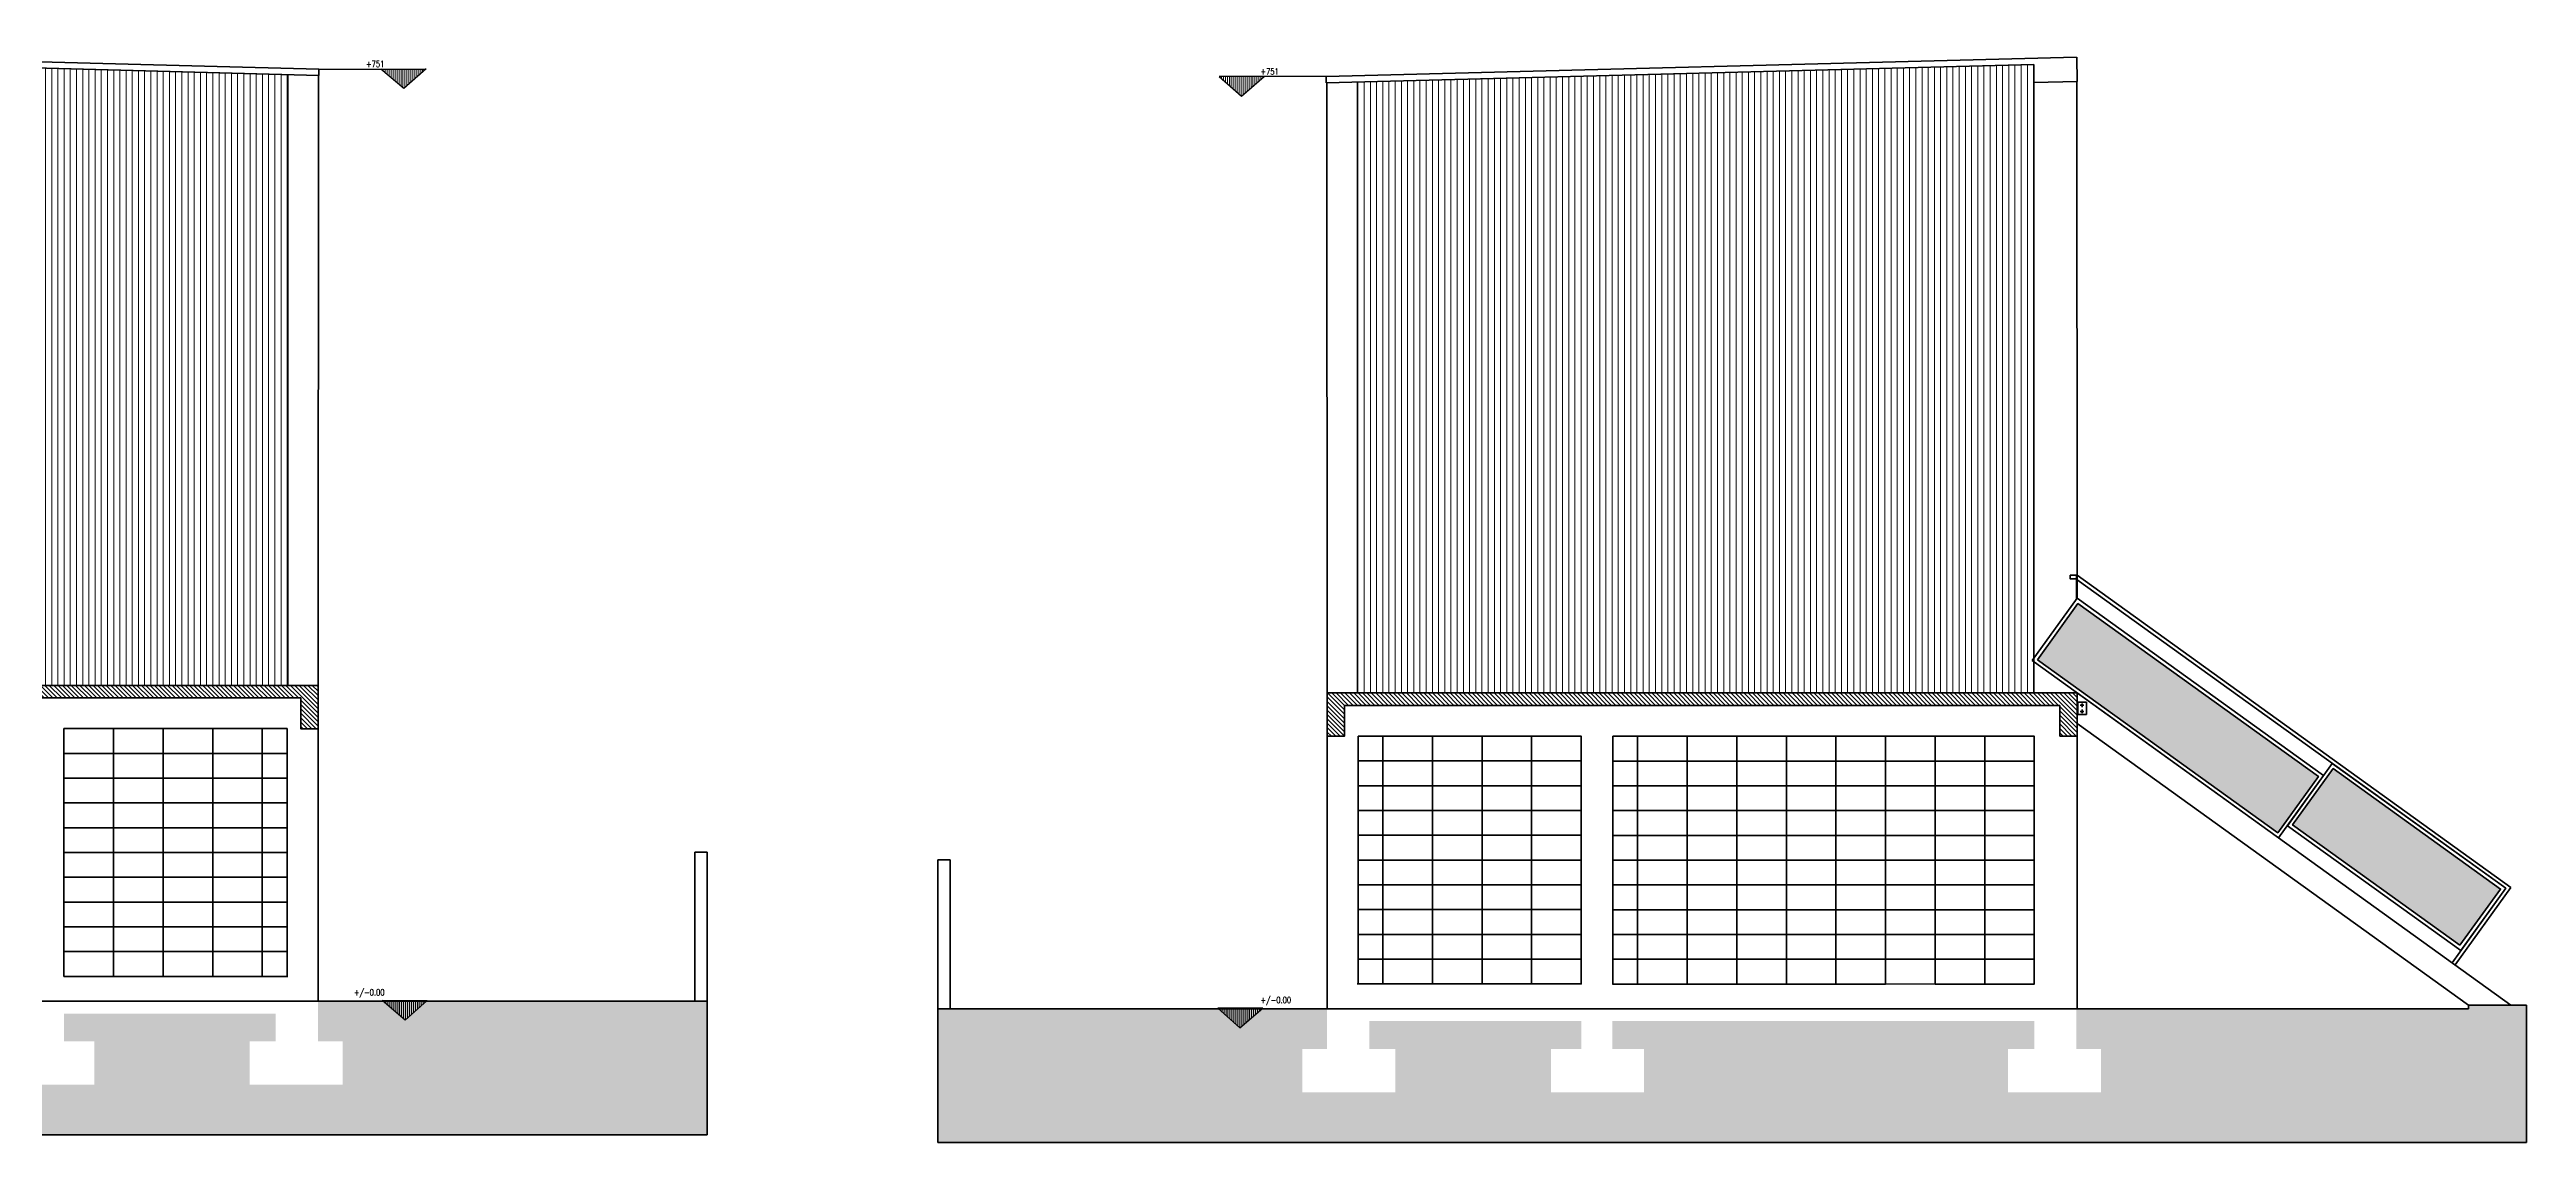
# Model space of a CAD drawing. Header units: metres. Extents: x -63 to 10476, y -9 to 13.
# Drawn here: x -21.97 to -1.99, y -8.91 to -0.09 of the extents above; entities that cross this region are included whole.
import ezdxf

# ---------------------------------------------------------------- set-up
doc = ezdxf.new("R2010")
doc.units = ezdxf.units.M
doc.header["$LTSCALE"] = 5
doc.header["$MEASUREMENT"] = 0
for name, color, linetype, lineweight in [('A-ELEV-MBE1', 7, 'Continuous', 35), ('A-ELEV-PATT', 255, 'Continuous', 18), ('A-SECT-MCUT', 7, 'Continuous', 35), ('A-SECT-PATT', 8, 'Continuous', 18)]:
    doc.layers.add(name, color=color, linetype=linetype, lineweight=lineweight)
doc.layers.add('quote', color=3, linetype='Continuous')
doc.styles.add('E-ROMANS', font='romans.shx', dxfattribs={"width": 0.8})

msp = doc.modelspace()

# ---------------------------------------------------------------- hatches: boundary and pattern name
at = {"layer": 'A-ELEV-PATT'}
h = msp.add_hatch(dxfattribs=at)
h.set_pattern_fill('ANSI31', color=256, scale=0.005, angle=225, style=0)
h.set_pattern_definition([(270, (183.997389, -132.072616), (0.015875, -4e-17), [])])
h.paths.add_polyline_path([(-18.934, -0.249), (-19.118, -0.408), (-19.302, -0.249)])
h = msp.add_hatch(dxfattribs=at)
h.set_pattern_fill('ANSI31', color=256, scale=0.005, angle=225, style=0)
h.set_pattern_definition([(270, (192.124461, -132.133747), (0.015875, -4e-17), [])])
h.paths.add_polyline_path([(-12.543, -0.31), (-12.359, -0.469), (-12.175, -0.31)])
h = msp.add_hatch(dxfattribs=at)
h.set_pattern_fill('ANSI31', color=256, scale=0.005, angle=225, style=0)
h.set_pattern_definition([(270, (183.986437, -139.591017), (0.015875, -4e-17), [])])
h.paths.add_polyline_path([(-18.923, -7.767), (-19.107, -7.926), (-19.291, -7.767)])
h = msp.add_hatch(dxfattribs=at)
h.set_pattern_fill('ANSI31', color=256, scale=0.005, angle=225, style=0)
h.set_pattern_definition([(270, (192.11351, -139.652148), (0.015875, -4e-17), [])])
h.paths.add_polyline_path([(-12.554, -7.829), (-12.37, -7.987), (-12.186, -7.829)])
at = {"layer": 'A-SECT-PATT'}
h = msp.add_hatch(dxfattribs=at)
h.set_pattern_fill('ANSI31', color=256, scale=0.4, angle=315, style=0)
h.set_pattern_definition([(270, (61.292926, -81.840805), (0.05, -7e-17), [])])
h.paths.add_polyline_path([(-25.508, -0.151), (-20.052, -0.293), (-20.052, -5.224), (-22.091, -5.224), (-22.891, -5.224), (-24.518, -5.224), (-24.518, -3.024), (-25.496, -3.024)])
h = msp.add_hatch(dxfattribs=at)
h.set_pattern_fill('ANSI31', color=256, scale=0.4, angle=135, style=0)
h.set_pattern_definition([(90, (-92.768977, 64.07516), (-0.05, 6e-17), [])])
h.paths.add_polyline_path([(-5.968, -0.212), (-11.424, -0.354), (-11.424, -5.285), (-9.385, -5.285), (-8.585, -5.285), (-5.968, -5.285), (-5.968, -5.033), (-5.98, -5.024), (-5.968, -5.007)])
h = msp.add_hatch(dxfattribs=at)
h.set_pattern_fill('DOTS', color=256, scale=0.4, angle=362.9169, style=0)
h.set_pattern_definition([(2.91694, (-19.610364, 13.9385), (0.011211598, 0.025603712), [0, -0.025])])
h.paths.add_polyline_path([(-3.879, -6.35), (-2.529, -7.322), (-2.202, -6.868), (-3.552, -5.896)])
h.paths.add_polyline_path([(-5.938, -5.017), (-3.999, -6.414), (-3.671, -5.959), (-5.611, -4.563)])
h = msp.add_hatch(dxfattribs=at)
h.set_pattern_fill('ANSI31', color=256, scale=0.2, angle=270, style=0)
h.set_pattern_definition([(315, (-11.865687, -31.704144), (0.01767767, 0.01767767), [])])
h.paths.add_polyline_path([(-19.948, -5.224), (-19.948, -5.224), (-19.808, -5.224), (-19.808, -5.574), (-19.948, -5.574), (-19.948, -5.324), (-25.718, -5.324), (-25.718, -5.573), (-25.858, -5.573), (-25.858, -5.224), (-25.718, -5.224)])
h = msp.add_hatch(dxfattribs=at)
h.set_pattern_fill('ANSI31', color=256, scale=0.2, angle=90, style=0)
h.set_pattern_definition([(135, (-19.610364, 13.9385), (-0.01767767, -0.01767767), [])])
h.paths.add_polyline_path([(-11.528, -5.285), (-11.528, -5.285), (-11.668, -5.285), (-11.668, -5.635), (-11.528, -5.635), (-11.528, -5.385), (-5.758, -5.385), (-5.758, -5.634), (-5.618, -5.634), (-5.618, -5.285), (-5.758, -5.285)])
h = msp.add_hatch(dxfattribs=at)
h.set_pattern_fill('DOTS', color=256, angle=270, style=0)
h.set_pattern_definition([(180, (-16.667977, -21.320776), (-0.03125, -0.0625), [0, -0.0625])])
h.paths.add_polyline_path([(-25.303, -8.098), (-25.513, -8.098), (-25.513, -7.873), (-22.108, -7.873), (-22.108, -8.098), (-22.154, -8.098), (-22.363, -8.098), (-22.363, -8.448), (-21.613, -8.448), (-21.613, -8.098), (-21.812, -8.098), (-21.858, -8.098), (-21.858, -7.873), (-20.149, -7.873), (-20.149, -8.023), (-20.149, -8.098), (-20.359, -8.098), (-20.359, -8.448), (-19.609, -8.448), (-19.609, -8.098), (-19.808, -8.098), (-19.808, -7.948), (-19.808, -7.773), (-16.668, -7.773), (-16.668, -8.852), (-29.483, -8.852), (-29.483, -7.744), (-29.016, -7.744), (-29.016, -7.773), (-25.853, -7.773), (-25.853, -8.023), (-25.853, -8.098), (-26.053, -8.098), (-26.053, -8.448), (-25.303, -8.448)])
h = msp.add_hatch(dxfattribs=at)
h.set_pattern_fill('DOTS', color=256, angle=90, style=0)
h.set_pattern_definition([(360, (-14.808074, 3.55513), (0.03125, 0.0625), [0, -0.0625])])
h.paths.add_polyline_path([(-6.174, -8.159), (-5.963, -8.159), (-5.963, -7.934), (-9.368, -7.934), (-9.368, -8.159), (-9.322, -8.159), (-9.113, -8.159), (-9.113, -8.509), (-9.863, -8.509), (-9.863, -8.159), (-9.664, -8.159), (-9.618, -8.159), (-9.618, -7.934), (-11.327, -7.934), (-11.327, -8.084), (-11.327, -8.159), (-11.117, -8.159), (-11.117, -8.509), (-11.867, -8.509), (-11.867, -8.159), (-11.668, -8.159), (-11.668, -8.009), (-11.668, -7.834), (-14.808, -7.834), (-14.808, -8.913), (-1.993, -8.913), (-1.993, -7.805), (-2.46, -7.805), (-2.46, -7.834), (-5.623, -7.834), (-5.623, -8.084), (-5.623, -8.159), (-5.424, -8.159), (-5.424, -8.509), (-6.174, -8.509)])

# ---------------------------------------------------------------- linework, layer by layer
at = {"layer": 'A-ELEV-MBE1'}
for p, q in [((-19.801, -0.3), (-25.508, -0.151)), ((-5.616, -0.351), (-5.621, -0.153)), ((-20.052, -0.293), (-20.052, -5.224)), ((-19.805, -0.448), (-19.805, -0.299)), ((-19.801, -0.249), (-19.801, -0.3)), ((-11.675, -0.361), (-5.968, -0.212)), ((-11.675, -0.31), (-11.675, -0.361)), ((-11.671, -0.509), (-11.671, -0.36)), ((-11.424, -0.354), (-11.424, -5.285)), ((-5.968, -0.212), (-5.968, -0.359)), ((-5.616, -0.351), (-5.968, -0.359)), ((-5.623, -4.528), (-5.623, -4.335)), ((-5.618, -4.335), (-5.623, -4.335)), ((-5.618, -4.335), (-2.118, -6.854)), ((-5.618, -4.521), (-5.618, -4.335)), ((-5.618, -4.372), (-2.16, -6.861)), ((-5.618, -5.285), (-2.118, -7.805)), ((-5.618, -5.531), (-5.618, -5.285)), ((-5.543, -5.359), (-5.618, -5.359)), ((-5.613, -5.359), (-5.613, -5.459)), ((-5.563, -5.384), (-5.593, -5.384)), ((-5.578, -5.399), (-5.578, -5.369)), ((-5.543, -5.359), (-5.543, -5.459)), ((-19.893, -5.574), (-19.943, -5.574)), ((-19.808, -5.574), (-19.808, -7.773)), ((-5.543, -5.459), (-5.618, -5.459)), ((-5.618, -5.531), (-2.46, -7.805)), ((-5.563, -5.434), (-5.593, -5.434)), ((-5.578, -5.419), (-5.578, -5.449)), ((-11.668, -5.635), (-11.668, -7.834)), ((-11.583, -5.635), (-11.533, -5.635)), ((-5.618, -5.634), (-5.618, -7.834)), ((-16.768, -7.673), (-16.768, -6.571)), ((-16.768, -7.773), (-16.768, -6.571)), ((-16.768, -6.571), (-16.668, -6.571)), ((-16.768, -6.571), (-16.668, -6.571)), ((-16.668, -6.571), (-16.668, -7.673)), ((-16.668, -6.571), (-16.668, -7.773)), ((-14.808, -6.632), (-14.808, -7.734)), ((-14.808, -6.632), (-14.808, -7.834)), ((-14.708, -6.632), (-14.808, -6.632)), ((-14.708, -6.632), (-14.808, -6.632)), ((-14.708, -7.734), (-14.708, -6.632)), ((-14.708, -7.834), (-14.708, -6.632)), ((-2.16, -6.861), (-2.593, -7.463)), ((-2.118, -6.854), (-2.569, -7.48)), ((-20.051, -7.573), (-21.858, -7.573)), ((-19.808, -7.773), (-16.668, -7.773)), ((-16.668, -7.773), (-16.668, -8.852)), ((-11.425, -7.634), (-9.618, -7.634)), ((-9.368, -7.634), (-5.963, -7.635)), ((-11.668, -7.834), (-14.808, -7.834)), ((-14.808, -7.834), (-14.808, -8.913)), ((-2.46, -7.834), (-5.618, -7.834)), ((-2.46, -7.805), (-1.993, -7.805)), ((-2.46, -7.805), (-2.46, -7.834)), ((-1.993, -7.805), (-1.993, -8.913)), ((-1.993, -7.805), (-1.993, -8.913)), ((-29.483, -8.852), (-16.668, -8.852)), ((-1.993, -8.913), (-14.808, -8.913))]:
    msp.add_line(p, q, dxfattribs=at)
at = {"layer": 'A-ELEV-MBE1', "extrusion": (-4.44089e-16, 5.03198e-31, -1)}
for p, q in [((-8.585, -5.285), (-9.385, -5.285)), ((-8.61, -5.285), (-9.36, -5.285)), ((-8.61, -5.285), (-9.36, -5.285))]:
    msp.add_line(p, q, dxfattribs=at)
at = {"layer": 'A-ELEV-MBE1'}
for points in [[(-19.801, -0.249), (-25.853, -0.091), (-25.853, -0.091), (-25.853, -0.091), (-25.853, -0.091), (-25.853, -0.091), (-25.853, -0.091)], [(-11.675, -0.31), (-5.623, -0.153), (-5.623, -0.153), (-5.623, -0.153), (-5.623, -0.153), (-5.623, -0.153), (-5.623, -0.153)], [(-5.968, -5.285), (-5.968, -0.359)], [(-5.619, -0.351), (-5.618, -4.335)], [(-19.808, -5.224), (-19.808, -5.224), (-19.805, -0.448), (-19.805, -0.448)], [(-11.668, -5.285), (-11.668, -5.285), (-11.671, -0.509), (-11.671, -0.509)], [(-19.808, -7.773), (-25.858, -7.773)], [(-11.668, -7.834), (-5.618, -7.834)]]:
    msp.add_lwpolyline(points, dxfattribs=at)
for points in [[(-5.623, -4.365), (-5.623, -4.335), (-5.673, -4.335), (-5.673, -4.365)], [(-5.98, -5.024), (-5.618, -4.521), (-3.63, -5.952), (-3.992, -6.455)], [(-5.938, -5.017), (-5.611, -4.563), (-3.671, -5.959), (-3.999, -6.414)], [(-21.458, -5.573), (-21.858, -5.573), (-21.858, -5.773), (-21.458, -5.773)], [(-21.058, -5.573), (-21.458, -5.573), (-21.458, -5.773), (-21.058, -5.773)], [(-20.658, -5.573), (-21.058, -5.573), (-21.058, -5.773), (-20.658, -5.773)], [(-20.258, -5.573), (-20.658, -5.573), (-20.658, -5.773), (-20.258, -5.773)], [(-20.058, -5.573), (-20.258, -5.573), (-20.258, -5.773), (-20.058, -5.773)], [(-21.458, -5.773), (-21.858, -5.773), (-21.858, -5.973), (-21.458, -5.973)], [(-21.058, -5.773), (-21.458, -5.773), (-21.458, -5.973), (-21.058, -5.973)], [(-20.658, -5.773), (-21.058, -5.773), (-21.058, -5.973), (-20.658, -5.973)], [(-20.258, -5.773), (-20.658, -5.773), (-20.658, -5.973), (-20.258, -5.973)], [(-20.058, -5.773), (-20.258, -5.773), (-20.258, -5.973), (-20.058, -5.973)], [(-11.418, -5.634), (-11.218, -5.634), (-11.218, -5.834), (-11.418, -5.834)], [(-11.218, -5.634), (-10.818, -5.634), (-10.818, -5.834), (-11.218, -5.834)], [(-10.818, -5.634), (-10.418, -5.634), (-10.418, -5.834), (-10.818, -5.834)], [(-10.418, -5.634), (-10.018, -5.634), (-10.018, -5.834), (-10.418, -5.834)], [(-10.018, -5.634), (-9.618, -5.634), (-9.618, -5.834), (-10.018, -5.834)], [(-9.363, -5.635), (-9.163, -5.635), (-9.163, -5.835), (-9.363, -5.835)], [(-9.163, -5.635), (-8.763, -5.635), (-8.763, -5.835), (-9.163, -5.835)], [(-8.763, -5.635), (-8.363, -5.635), (-8.363, -5.835), (-8.763, -5.835)], [(-8.363, -5.635), (-7.963, -5.635), (-7.963, -5.835), (-8.363, -5.835)], [(-7.963, -5.635), (-7.563, -5.635), (-7.563, -5.835), (-7.963, -5.835)], [(-7.563, -5.635), (-7.163, -5.635), (-7.163, -5.835), (-7.563, -5.835)], [(-7.163, -5.635), (-6.763, -5.635), (-6.763, -5.835), (-7.163, -5.835)], [(-6.763, -5.635), (-6.363, -5.635), (-6.363, -5.835), (-6.763, -5.835)], [(-6.363, -5.635), (-5.963, -5.635), (-5.963, -5.835), (-6.363, -5.835)], [(-21.458, -5.973), (-21.858, -5.973), (-21.858, -6.173), (-21.458, -6.173)], [(-21.058, -5.973), (-21.458, -5.973), (-21.458, -6.173), (-21.058, -6.173)], [(-20.658, -5.973), (-21.058, -5.973), (-21.058, -6.173), (-20.658, -6.173)], [(-20.258, -5.973), (-20.658, -5.973), (-20.658, -6.173), (-20.258, -6.173)], [(-20.058, -5.973), (-20.258, -5.973), (-20.258, -6.173), (-20.058, -6.173)], [(-11.418, -5.834), (-11.218, -5.834), (-11.218, -6.034), (-11.418, -6.034)], [(-11.218, -5.834), (-10.818, -5.834), (-10.818, -6.034), (-11.218, -6.034)], [(-10.818, -5.834), (-10.418, -5.834), (-10.418, -6.034), (-10.818, -6.034)], [(-10.418, -5.834), (-10.018, -5.834), (-10.018, -6.034), (-10.418, -6.034)], [(-10.018, -5.834), (-9.618, -5.834), (-9.618, -6.034), (-10.018, -6.034)], [(-9.363, -5.835), (-9.163, -5.835), (-9.163, -6.035), (-9.363, -6.035)], [(-9.163, -5.835), (-8.763, -5.835), (-8.763, -6.035), (-9.163, -6.035)], [(-8.763, -5.835), (-8.363, -5.835), (-8.363, -6.035), (-8.763, -6.035)], [(-8.363, -5.835), (-7.963, -5.835), (-7.963, -6.035), (-8.363, -6.035)], [(-7.963, -5.835), (-7.563, -5.835), (-7.563, -6.035), (-7.963, -6.035)], [(-7.563, -5.835), (-7.163, -5.835), (-7.163, -6.035), (-7.563, -6.035)], [(-7.163, -5.835), (-6.763, -5.835), (-6.763, -6.035), (-7.163, -6.035)], [(-6.763, -5.835), (-6.363, -5.835), (-6.363, -6.035), (-6.763, -6.035)], [(-6.363, -5.835), (-5.963, -5.835), (-5.963, -6.035), (-6.363, -6.035)], [(-2.522, -7.364), (-3.921, -6.357), (-3.559, -5.854), (-2.16, -6.861)], [(-2.529, -7.322), (-3.879, -6.35), (-3.552, -5.896), (-2.202, -6.868)], [(-21.458, -6.173), (-21.858, -6.173), (-21.858, -6.373), (-21.458, -6.373)], [(-21.058, -6.173), (-21.458, -6.173), (-21.458, -6.373), (-21.058, -6.373)], [(-20.658, -6.173), (-21.058, -6.173), (-21.058, -6.373), (-20.658, -6.373)], [(-20.258, -6.173), (-20.658, -6.173), (-20.658, -6.373), (-20.258, -6.373)], [(-20.058, -6.173), (-20.258, -6.173), (-20.258, -6.373), (-20.058, -6.373)], [(-11.418, -6.034), (-11.218, -6.034), (-11.218, -6.234), (-11.418, -6.234)], [(-11.218, -6.034), (-10.818, -6.034), (-10.818, -6.234), (-11.218, -6.234)], [(-10.818, -6.034), (-10.418, -6.034), (-10.418, -6.234), (-10.818, -6.234)], [(-10.418, -6.034), (-10.018, -6.034), (-10.018, -6.234), (-10.418, -6.234)], [(-10.018, -6.034), (-9.618, -6.034), (-9.618, -6.234), (-10.018, -6.234)], [(-9.363, -6.035), (-9.163, -6.035), (-9.163, -6.235), (-9.363, -6.235)], [(-9.163, -6.035), (-8.763, -6.035), (-8.763, -6.235), (-9.163, -6.235)], [(-8.763, -6.035), (-8.363, -6.035), (-8.363, -6.235), (-8.763, -6.235)], [(-8.363, -6.035), (-7.963, -6.035), (-7.963, -6.235), (-8.363, -6.235)], [(-7.963, -6.035), (-7.563, -6.035), (-7.563, -6.235), (-7.963, -6.235)], [(-7.563, -6.035), (-7.163, -6.035), (-7.163, -6.235), (-7.563, -6.235)], [(-7.163, -6.035), (-6.763, -6.035), (-6.763, -6.235), (-7.163, -6.235)], [(-6.763, -6.035), (-6.363, -6.035), (-6.363, -6.235), (-6.763, -6.235)], [(-6.363, -6.035), (-5.963, -6.035), (-5.963, -6.235), (-6.363, -6.235)], [(-21.458, -6.373), (-21.858, -6.373), (-21.858, -6.573), (-21.458, -6.573)], [(-21.058, -6.373), (-21.458, -6.373), (-21.458, -6.573), (-21.058, -6.573)], [(-20.658, -6.373), (-21.058, -6.373), (-21.058, -6.573), (-20.658, -6.573)], [(-20.258, -6.373), (-20.658, -6.373), (-20.658, -6.573), (-20.258, -6.573)], [(-20.058, -6.373), (-20.258, -6.373), (-20.258, -6.573), (-20.058, -6.573)], [(-11.418, -6.234), (-11.218, -6.234), (-11.218, -6.434), (-11.418, -6.434)], [(-11.218, -6.234), (-10.818, -6.234), (-10.818, -6.434), (-11.218, -6.434)], [(-10.818, -6.234), (-10.418, -6.234), (-10.418, -6.434), (-10.818, -6.434)], [(-10.418, -6.234), (-10.018, -6.234), (-10.018, -6.434), (-10.418, -6.434)], [(-10.018, -6.234), (-9.618, -6.234), (-9.618, -6.434), (-10.018, -6.434)], [(-9.363, -6.235), (-9.163, -6.235), (-9.163, -6.435), (-9.363, -6.435)], [(-9.163, -6.235), (-8.763, -6.235), (-8.763, -6.435), (-9.163, -6.435)], [(-8.763, -6.235), (-8.363, -6.235), (-8.363, -6.435), (-8.763, -6.435)], [(-8.363, -6.235), (-7.963, -6.235), (-7.963, -6.435), (-8.363, -6.435)], [(-7.963, -6.235), (-7.563, -6.235), (-7.563, -6.435), (-7.963, -6.435)], [(-7.563, -6.235), (-7.163, -6.235), (-7.163, -6.435), (-7.563, -6.435)], [(-7.163, -6.235), (-6.763, -6.235), (-6.763, -6.435), (-7.163, -6.435)], [(-6.763, -6.235), (-6.363, -6.235), (-6.363, -6.435), (-6.763, -6.435)], [(-6.363, -6.235), (-5.963, -6.235), (-5.963, -6.435), (-6.363, -6.435)], [(-21.458, -6.573), (-21.858, -6.573), (-21.858, -6.773), (-21.458, -6.773)], [(-21.058, -6.573), (-21.458, -6.573), (-21.458, -6.773), (-21.058, -6.773)], [(-20.658, -6.573), (-21.058, -6.573), (-21.058, -6.773), (-20.658, -6.773)], [(-20.258, -6.573), (-20.658, -6.573), (-20.658, -6.773), (-20.258, -6.773)], [(-20.058, -6.573), (-20.258, -6.573), (-20.258, -6.773), (-20.058, -6.773)], [(-11.418, -6.434), (-11.218, -6.434), (-11.218, -6.634), (-11.418, -6.634)], [(-11.218, -6.434), (-10.818, -6.434), (-10.818, -6.634), (-11.218, -6.634)], [(-10.818, -6.434), (-10.418, -6.434), (-10.418, -6.634), (-10.818, -6.634)], [(-10.418, -6.434), (-10.018, -6.434), (-10.018, -6.634), (-10.418, -6.634)], [(-10.018, -6.434), (-9.618, -6.434), (-9.618, -6.634), (-10.018, -6.634)], [(-9.363, -6.435), (-9.163, -6.435), (-9.163, -6.635), (-9.363, -6.635)], [(-9.163, -6.435), (-8.763, -6.435), (-8.763, -6.635), (-9.163, -6.635)], [(-8.763, -6.435), (-8.363, -6.435), (-8.363, -6.635), (-8.763, -6.635)], [(-8.363, -6.435), (-7.963, -6.435), (-7.963, -6.635), (-8.363, -6.635)], [(-7.963, -6.435), (-7.563, -6.435), (-7.563, -6.635), (-7.963, -6.635)], [(-7.563, -6.435), (-7.163, -6.435), (-7.163, -6.635), (-7.563, -6.635)], [(-7.163, -6.435), (-6.763, -6.435), (-6.763, -6.635), (-7.163, -6.635)], [(-6.763, -6.435), (-6.363, -6.435), (-6.363, -6.635), (-6.763, -6.635)], [(-6.363, -6.435), (-5.963, -6.435), (-5.963, -6.635), (-6.363, -6.635)], [(-21.458, -6.773), (-21.858, -6.773), (-21.858, -6.973), (-21.458, -6.973)], [(-21.058, -6.773), (-21.458, -6.773), (-21.458, -6.973), (-21.058, -6.973)], [(-20.658, -6.773), (-21.058, -6.773), (-21.058, -6.973), (-20.658, -6.973)], [(-20.258, -6.773), (-20.658, -6.773), (-20.658, -6.973), (-20.258, -6.973)], [(-20.058, -6.773), (-20.258, -6.773), (-20.258, -6.973), (-20.058, -6.973)], [(-11.418, -6.634), (-11.218, -6.634), (-11.218, -6.834), (-11.418, -6.834)], [(-11.218, -6.634), (-10.818, -6.634), (-10.818, -6.834), (-11.218, -6.834)], [(-10.818, -6.634), (-10.418, -6.634), (-10.418, -6.834), (-10.818, -6.834)], [(-10.418, -6.634), (-10.018, -6.634), (-10.018, -6.834), (-10.418, -6.834)], [(-10.018, -6.634), (-9.618, -6.634), (-9.618, -6.834), (-10.018, -6.834)], [(-9.363, -6.635), (-9.163, -6.635), (-9.163, -6.835), (-9.363, -6.835)], [(-9.163, -6.635), (-8.763, -6.635), (-8.763, -6.835), (-9.163, -6.835)], [(-8.763, -6.635), (-8.363, -6.635), (-8.363, -6.835), (-8.763, -6.835)], [(-8.363, -6.635), (-7.963, -6.635), (-7.963, -6.835), (-8.363, -6.835)], [(-7.963, -6.635), (-7.563, -6.635), (-7.563, -6.835), (-7.963, -6.835)], [(-7.563, -6.635), (-7.163, -6.635), (-7.163, -6.835), (-7.563, -6.835)], [(-7.163, -6.635), (-6.763, -6.635), (-6.763, -6.835), (-7.163, -6.835)], [(-6.763, -6.635), (-6.363, -6.635), (-6.363, -6.835), (-6.763, -6.835)], [(-6.363, -6.635), (-5.963, -6.635), (-5.963, -6.835), (-6.363, -6.835)], [(-21.458, -6.973), (-21.858, -6.973), (-21.858, -7.173), (-21.458, -7.173)], [(-21.058, -6.973), (-21.458, -6.973), (-21.458, -7.173), (-21.058, -7.173)], [(-20.658, -6.973), (-21.058, -6.973), (-21.058, -7.173), (-20.658, -7.173)], [(-20.258, -6.973), (-20.658, -6.973), (-20.658, -7.173), (-20.258, -7.173)], [(-20.058, -6.973), (-20.258, -6.973), (-20.258, -7.173), (-20.058, -7.173)], [(-11.418, -6.834), (-11.218, -6.834), (-11.218, -7.034), (-11.418, -7.034)], [(-11.218, -6.834), (-10.818, -6.834), (-10.818, -7.034), (-11.218, -7.034)], [(-10.818, -6.834), (-10.418, -6.834), (-10.418, -7.034), (-10.818, -7.034)], [(-10.418, -6.834), (-10.018, -6.834), (-10.018, -7.034), (-10.418, -7.034)], [(-10.018, -6.834), (-9.618, -6.834), (-9.618, -7.034), (-10.018, -7.034)], [(-9.363, -6.835), (-9.163, -6.835), (-9.163, -7.035), (-9.363, -7.035)], [(-9.163, -6.835), (-8.763, -6.835), (-8.763, -7.035), (-9.163, -7.035)], [(-8.763, -6.835), (-8.363, -6.835), (-8.363, -7.035), (-8.763, -7.035)], [(-8.363, -6.835), (-7.963, -6.835), (-7.963, -7.035), (-8.363, -7.035)], [(-7.963, -6.835), (-7.563, -6.835), (-7.563, -7.035), (-7.963, -7.035)], [(-7.563, -6.835), (-7.163, -6.835), (-7.163, -7.035), (-7.563, -7.035)], [(-7.163, -6.835), (-6.763, -6.835), (-6.763, -7.035), (-7.163, -7.035)], [(-6.763, -6.835), (-6.363, -6.835), (-6.363, -7.035), (-6.763, -7.035)], [(-6.363, -6.835), (-5.963, -6.835), (-5.963, -7.035), (-6.363, -7.035)], [(-21.458, -7.173), (-21.858, -7.173), (-21.858, -7.373), (-21.458, -7.373)], [(-21.058, -7.173), (-21.458, -7.173), (-21.458, -7.373), (-21.058, -7.373)], [(-20.658, -7.173), (-21.058, -7.173), (-21.058, -7.373), (-20.658, -7.373)], [(-20.258, -7.173), (-20.658, -7.173), (-20.658, -7.373), (-20.258, -7.373)], [(-20.058, -7.173), (-20.258, -7.173), (-20.258, -7.373), (-20.058, -7.373)], [(-11.418, -7.034), (-11.218, -7.034), (-11.218, -7.234), (-11.418, -7.234)], [(-11.218, -7.034), (-10.818, -7.034), (-10.818, -7.234), (-11.218, -7.234)], [(-10.818, -7.034), (-10.418, -7.034), (-10.418, -7.234), (-10.818, -7.234)], [(-10.418, -7.034), (-10.018, -7.034), (-10.018, -7.234), (-10.418, -7.234)], [(-10.018, -7.034), (-9.618, -7.034), (-9.618, -7.234), (-10.018, -7.234)], [(-9.363, -7.035), (-9.163, -7.035), (-9.163, -7.235), (-9.363, -7.235)], [(-9.163, -7.035), (-8.763, -7.035), (-8.763, -7.235), (-9.163, -7.235)], [(-8.763, -7.035), (-8.363, -7.035), (-8.363, -7.235), (-8.763, -7.235)], [(-8.363, -7.035), (-7.963, -7.035), (-7.963, -7.235), (-8.363, -7.235)], [(-7.963, -7.035), (-7.563, -7.035), (-7.563, -7.235), (-7.963, -7.235)], [(-7.563, -7.035), (-7.163, -7.035), (-7.163, -7.235), (-7.563, -7.235)], [(-7.163, -7.035), (-6.763, -7.035), (-6.763, -7.235), (-7.163, -7.235)], [(-6.763, -7.035), (-6.363, -7.035), (-6.363, -7.235), (-6.763, -7.235)], [(-6.363, -7.035), (-5.963, -7.035), (-5.963, -7.235), (-6.363, -7.235)], [(-21.458, -7.373), (-21.858, -7.373), (-21.858, -7.573), (-21.458, -7.573)], [(-21.058, -7.373), (-21.458, -7.373), (-21.458, -7.573), (-21.058, -7.573)], [(-20.658, -7.373), (-21.058, -7.373), (-21.058, -7.573), (-20.658, -7.573)], [(-20.258, -7.373), (-20.658, -7.373), (-20.658, -7.573), (-20.258, -7.573)], [(-20.058, -7.373), (-20.258, -7.373), (-20.258, -7.573), (-20.058, -7.573)], [(-11.418, -7.234), (-11.218, -7.234), (-11.218, -7.434), (-11.418, -7.434)], [(-11.218, -7.234), (-10.818, -7.234), (-10.818, -7.434), (-11.218, -7.434)], [(-10.818, -7.234), (-10.418, -7.234), (-10.418, -7.434), (-10.818, -7.434)], [(-10.418, -7.234), (-10.018, -7.234), (-10.018, -7.434), (-10.418, -7.434)], [(-10.018, -7.234), (-9.618, -7.234), (-9.618, -7.434), (-10.018, -7.434)], [(-9.363, -7.235), (-9.163, -7.235), (-9.163, -7.435), (-9.363, -7.435)], [(-9.163, -7.235), (-8.763, -7.235), (-8.763, -7.435), (-9.163, -7.435)], [(-8.763, -7.235), (-8.363, -7.235), (-8.363, -7.435), (-8.763, -7.435)], [(-8.363, -7.235), (-7.963, -7.235), (-7.963, -7.435), (-8.363, -7.435)], [(-7.963, -7.235), (-7.563, -7.235), (-7.563, -7.435), (-7.963, -7.435)], [(-7.563, -7.235), (-7.163, -7.235), (-7.163, -7.435), (-7.563, -7.435)], [(-7.163, -7.235), (-6.763, -7.235), (-6.763, -7.435), (-7.163, -7.435)], [(-6.763, -7.235), (-6.363, -7.235), (-6.363, -7.435), (-6.763, -7.435)], [(-6.363, -7.235), (-5.963, -7.235), (-5.963, -7.435), (-6.363, -7.435)], [(-11.418, -7.434), (-11.218, -7.434), (-11.218, -7.634), (-11.418, -7.634)], [(-11.218, -7.434), (-10.818, -7.434), (-10.818, -7.634), (-11.218, -7.634)], [(-10.818, -7.434), (-10.418, -7.434), (-10.418, -7.634), (-10.818, -7.634)], [(-10.418, -7.434), (-10.018, -7.434), (-10.018, -7.634), (-10.418, -7.634)], [(-10.018, -7.434), (-9.618, -7.434), (-9.618, -7.634), (-10.018, -7.634)], [(-9.363, -7.435), (-9.163, -7.435), (-9.163, -7.635), (-9.363, -7.635)], [(-9.163, -7.435), (-8.763, -7.435), (-8.763, -7.635), (-9.163, -7.635)], [(-8.763, -7.435), (-8.363, -7.435), (-8.363, -7.635), (-8.763, -7.635)], [(-8.363, -7.435), (-7.963, -7.435), (-7.963, -7.635), (-8.363, -7.635)], [(-7.963, -7.435), (-7.563, -7.435), (-7.563, -7.635), (-7.963, -7.635)], [(-7.563, -7.435), (-7.163, -7.435), (-7.163, -7.635), (-7.563, -7.635)], [(-6.763, -7.435), (-6.363, -7.435), (-6.363, -7.635), (-6.763, -7.635)], [(-6.363, -7.435), (-5.963, -7.435), (-5.963, -7.635), (-6.363, -7.635)]]:
    msp.add_lwpolyline(points, close=True, dxfattribs=at)
for centre in [(-5.578, -5.384), (-5.578, -5.434)]:
    msp.add_circle(centre, 0.005, dxfattribs=at)
at = {"layer": 'A-SECT-MCUT'}
for p, q in [((-5.758, -5.285), (-5.618, -5.285)), ((-5.758, -5.634), (-5.758, -5.385)), ((-5.618, -5.285), (-5.618, -5.634)), ((-5.618, -5.634), (-5.758, -5.634))]:
    msp.add_line(p, q, dxfattribs=at)
for points in [[(-19.948, -5.224), (-19.948, -5.224), (-25.718, -5.224)], [(-25.718, -5.324), (-19.948, -5.324)], [(-19.948, -5.324), (-19.948, -5.574), (-19.808, -5.574), (-19.808, -5.224), (-19.948, -5.224)], [(-11.528, -5.385), (-11.528, -5.635), (-11.668, -5.635), (-11.668, -5.285), (-11.528, -5.285)], [(-11.528, -5.285), (-11.528, -5.285), (-5.758, -5.285)], [(-5.758, -5.385), (-11.528, -5.385)]]:
    msp.add_lwpolyline(points, dxfattribs=at)
at = {"layer": 'quote'}
for p, q in [((-19.802, -0.249), (-19.302, -0.249)), ((-19.117, -0.407), (-19.302, -0.249)), ((-19.302, -0.249), (-18.939, -0.249)), ((-18.937, -0.247), (-19.117, -0.407)), ((-12.54, -0.308), (-12.36, -0.468)), ((-12.175, -0.31), (-12.538, -0.31)), ((-12.36, -0.468), (-12.175, -0.31)), ((-11.675, -0.31), (-12.175, -0.31)), ((-19.106, -7.926), (-19.291, -7.767)), ((-19.291, -7.767), (-18.928, -7.767)), ((-18.928, -7.767), (-19.106, -7.926)), ((-12.549, -7.829), (-12.371, -7.987)), ((-12.186, -7.829), (-12.549, -7.829)), ((-12.371, -7.987), (-12.186, -7.829))]:
    msp.add_line(p, q, dxfattribs=at)

# ---------------------------------------------------------------- texts
at = {"layer": 'quote', "char_height": 0.05, "style": 'E-ROMANS'}
for s, insert, attachment_point in [('+751', (-19.273, -0.183), 3), ('+751', (-12.205, -0.244), 1), ('+/-0.00', (-19.272, -7.677), 3), ('+/-0.00', (-12.205, -7.738), 1)]:
    msp.add_mtext(s, dxfattribs=dict(at, insert=insert, attachment_point=attachment_point))

doc.saveas('drawing.dxf')
